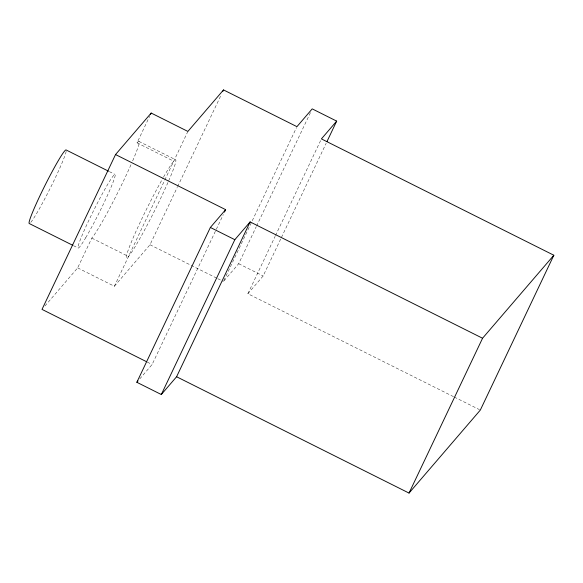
<?xml version="1.0" encoding="UTF-8"?>
<svg xmlns="http://www.w3.org/2000/svg" width="583" height="583" viewBox="0 0 583 583"><rect width="100%" height="100%" fill="white"/><g stroke="black" fill="none" stroke-linecap="round" stroke-linejoin="round"><path stroke-width="0.44" stroke-dasharray="2.92 2.19" d="M44.935 305.988L77.663 267.889L91.801 238.112A54.868 3.957 -63.4 0 0 131.241 164.151M132.662 160.886A54.868 3.957 -63.4 0 0 137.041 142.828L149.656 116.272M77.663 267.889L114.363 286.26L164.384 180.912M164.778 180.089L187.886 131.423M114.363 286.26L150.006 244.758L177.239 187.405M177.626 186.589L221.197 94.832M139.782 378.87L152.119 364.499L215.921 230.147M216.308 229.323L223.311 214.58M223.799 280.671L240.917 244.627M241.311 243.811L296.543 127.473M224.003 280.809L238.687 263.705L256.192 226.838M256.586 226.022L310.659 112.147M453.508 396.651L247.884 293.737L275.11 236.392M275.504 235.576L321.014 139.723M247.884 293.737L263.159 275.948L281.05 238.265M281.443 237.449L326.174 143.236M138.907 141.385L175.614 159.749M137.041 142.828L173.749 161.2M109.349 171.599L114.968 174.404M238.687 263.705L263.159 275.948M150.006 244.758L216.963 278.266M217.765 278.667L223.413 281.494M454.317 397.059L479.517 409.667M91.801 238.112L128.5 256.484M73.422 245.632L78.231 248.037M147.266 362.072L152.119 364.499M66.178 151.34A41.153 2.966 -63.4 0 1 50.648 187.391A41.153 2.966 -63.4 0 1 30.695 222.466M163.531 177.108A54.868 3.957 -63.4 0 1 168.305 181.685M167.94 182.515A54.868 3.957 -63.4 0 1 134.797 247.221A54.868 3.957 -63.4 0 1 130.803 243.395A54.868 3.957 -63.4 0 1 163.094 177.873M85.723 237.718A41.153 2.966 -63.4 0 0 115.113 175.833A41.153 2.966 -63.4 0 0 88.959 220.119A41.153 2.966 -63.4 0 0 85.723 237.718"/><path stroke-width="0.87" d="M326.954 141.596L336.683 121.118L312.211 108.868L296.936 126.657L223.529 89.92L187.886 131.423L151.186 113.051L115.536 154.553L42.012 309.391L146.457 361.664M150.421 114.662L151.186 113.051M222.75 91.56L223.529 89.92M336.683 121.118L321.401 138.9L553.85 255.237L482.556 338.242L250.114 221.912L176.591 376.749L161.309 394.531L136.845 382.288L210.368 227.45L225.643 209.661L115.536 154.553M224.477 212.117L225.643 209.661M161.309 394.531L234.832 239.693L250.114 221.912M176.591 376.749L409.033 493.08L482.556 338.242M553.85 255.237L480.326 410.075L409.033 493.08M136.845 382.288L138.018 380.918M108.547 171.198L66.025 149.918A41.153 2.966 -63.4 0 0 44.672 186.072A41.153 2.966 -63.4 0 0 29.296 223.544L72.62 245.232M210.368 227.45L234.832 239.693"/></g></svg>
